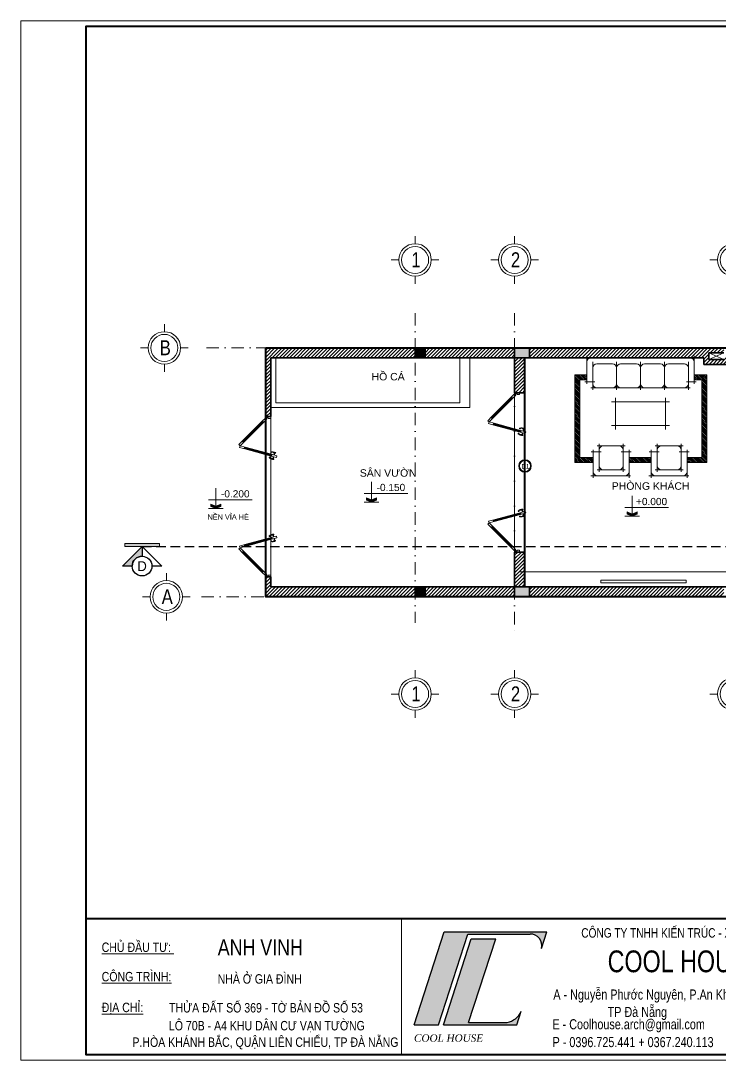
# Model space of a CAD drawing. Header units: inches. Extents: x 921646 to 2157952, y -92667 to 262089.
# Drawn here: x 1945058 to 1959107, y 189639 to 210517 of the extents above; entities that cross this region are included whole.
import ezdxf
from ezdxf.enums import TextEntityAlignment as Align

# ---------------------------------------------------------------- set-up
doc = ezdxf.new("R2010")
doc.units = ezdxf.units.IN
doc.header["$MEASUREMENT"] = 0
doc.linetypes.add('DASHDOT', pattern=[1, 0.5, -0.25, 0, -0.25])
doc.linetypes.add('DASHED2', pattern=[9.524999999999999, 6.349999999999999, -3.174999999999999])
doc.layers.get('0').update_dxf_attribs({"lineweight": 9})
doc.layers.get('DEFPOINTS').update_dxf_attribs({"lineweight": 9})
for name, color, linetype, lineweight in [('01-WALL', 10, 'Continuous', 35), ('04-TRUC', 40, 'DASHDOT', 9), ('09-DIMOUT', 251, 'Continuous', 9), ('11 CUA', 42, 'Continuous', 15), ('13-VATDUNG', 104, 'Continuous', 13), ('15 TEXT', 134, 'Continuous', 15), ('Cp Net Dam 0.25', 4, 'Continuous', 25), ('Cp Net Manh 0.15', 8, 'Continuous', 15), ('Cp Net Thep 0.40', 2, 'Continuous', 40), ('Cp Text 0.15', 3, 'Continuous', 15), ('HATCH', 244, 'Continuous', 0)]:
    doc.layers.add(name, color=color, linetype=linetype, lineweight=lineweight)
for name, color, linetype in [('02-TEXT', 7, 'Continuous'), ('08-HATCH', 130, 'Continuous'), ('ghichu', 150, 'Continuous')]:
    doc.layers.add(name, color=color, linetype=linetype)
doc.styles.add('ARIAL', font='arial.ttf')
doc.styles.add('C', font='VHARIAL.TTF')
doc.styles.add('IN', font='VHARIAL.TTF')
doc.styles.add('kich thuot', font='arial.ttf', dxfattribs={"width": 0.8})
doc.styles.add('kt', font='VHELVCN.TTF')
doc.styles.add('Text', font='VKORIN.TTF')
doc.styles.add('VHELVEN', font='VHELVEN.TTF')
doc.styles.add('VnAvant', font='VNAVAN.TTF')
doc.styles.add('VNI-HELVE', font='VHELVEB.TTF', dxfattribs={"width": 0.8})

# ---------------------------------------------------------------- blocks, each defined once
blk = doc.blocks.new('A$C488F59D2')
at = {"ltscale": 50}
h = blk.add_hatch(dxfattribs=at)
h.set_pattern_fill('ANSI31', color=256, scale=200, style=0)
h.set_pattern_definition([(45, (-314526.9874782071, -234895.5093328918), (-17.67766952966368, 17.67766952966369), [])])
h.paths.add_polyline_path([(100.0000613642041, 2041.223061831232), (367.3680474233697, 2041.223061831203), (367.3680474233697, 2141.223061831231), (6.13642041571e-05, 2141.223061831202), (6.13642041571e-05, 379.8481057447789), (237.533827509731, 379.8481057447498), (237.533827509731, 479.8481057447498), (100.0000613642041, 479.8481057447788)])
h.paths.add_polyline_path([(1087.36804742337, 2141.223061831173), (1087.36804742337, 2041.223061831232), (1533.667986754037, 2041.223061831173), (1533.667986754037, 2141.223061831173)])
h.paths.add_polyline_path([(2546.507228470466, 2041.223061831261), (2546.507228470466, 479.8481057448375), (2397.533827509731, 479.8481057448084), (2397.533827509731, 379.8481057447793), (2646.507228470466, 379.8481057448084), (2646.507228470466, 2141.223061831174), (2253.667986754037, 2141.223061831116), (2253.667986754037, 2041.223061831203)])
for p, q in [((100.0000613642041, 479.8481057447788), (237.533827509731, 479.8481057447788)), ((6.13642041571e-05, 379.8481057447789), (237.533827509731, 379.8481057447789))]:
    blk.add_line(p, q)
for points in [[(1119.137188372726, 2407.678293065343), (319.1371883727261, 2407.678293065343)], [(367.3680474233697, 1887.678293065343), (367.3680474233697, 2447.678293065343)], [(487.3680474233696, 2327.678293065343), (487.3680474233696, 1767.678293065342)], [(967.3680474233696, 2327.678293065343), (967.3680474233696, 1767.678293065343)], [(1087.36804742337, 1887.678293065343), (1087.36804742337, 2447.678293065343)], [(2285.437127703394, 2407.678293065343), (1485.437127703393, 2407.678293065343)], [(1533.667986754037, 1887.678293065343), (1533.667986754037, 2447.678293065343)], [(1653.667986754037, 2327.678293065343), (1653.667986754037, 1767.678293065342)], [(2133.667986754037, 2327.678293065343), (2133.667986754037, 1767.678293065342)], [(2253.667986754037, 1887.678293065343), (2253.667986754037, 2447.678293065343)], [(6.13642041571e-05, 379.8481057447789), (6.13642041571e-05, 2141.223061831202)], [(6.13642041571e-05, 2141.223061831202), (367.3680474233697, 2141.223061831202)], [(1007.368047423369, 2287.678293065343), (447.3680474233697, 2287.678293065343)], [(1087.36804742337, 2141.223061831173), (1533.667986754037, 2141.223061831173)], [(2173.667986754037, 2287.678293065343), (1613.667986754037, 2287.678293065343)], [(2253.667986754037, 2141.223061831145), (2646.507228470466, 2141.223061831145), (2646.507228470466, 379.8481057447793), (2397.533827509731, 379.8481057447793)], [(100.0000613642041, 2041.223061831203), (367.3680474233697, 2041.223061831203)], [(100.0000613642041, 479.8481057447788), (100.0000613642041, 2041.223061831203)], [(527.3680474233697, 1927.678293065342), (327.3680474233697, 1927.678293065342)], [(367.3680474233697, 1927.678293065342), (487.3680474233696, 1927.678293065342)], [(927.3680474233698, 1927.678293065342), (1127.36804742337, 1927.678293065343)], [(967.3680474233696, 1927.678293065343), (1087.36804742337, 1927.678293065343)], [(1087.36804742337, 2041.223061831203), (1533.667986754037, 2041.223061831203)], [(1693.667986754037, 1927.678293065343), (1493.667986754037, 1927.678293065343)], [(1533.667986754037, 1927.678293065343), (1653.667986754037, 1927.678293065343)], [(2093.667986754037, 1927.678293065343), (2293.667986754037, 1927.678293065342)], [(2133.667986754037, 1927.678293065343), (2253.667986754037, 1927.678293065342)], [(2253.667986754037, 2041.223061831203), (2546.507228470466, 2041.223061831202), (2546.507228470524, 479.8481057448084), (2397.533827509731, 479.8481057447793)], [(1007.368047423369, 1807.678293065343), (447.3680474233697, 1807.678293065342)], [(2173.667986754037, 1807.678293065343), (1613.667986754037, 1807.678293065343)], [(817.533827509731, 840.0000406048784), (817.533827509731, 1480.000040604878)], [(1817.533827509731, 840.0000406048786), (1817.533827509731, 1480.000040604878)], [(737.533827509731, 1400.000040604879), (1897.533827509731, 1400.000040604879)], [(737.533827509731, 920.0000406048786), (1897.533827509731, 920.0000406048786)], [(317.5338275097311, 640.0000406048786), (877.5338275097309, 640.0000406048784)], [(357.5338275097311, 120.0000406048784), (357.5338275097311, 680.0000406048787)], [(797.533827509731, 640.0000406048784), (1357.533827509731, 640.0000406048784)], [(837.533827509731, 120.0000406048784), (837.533827509731, 680.0000406048784)], [(1277.533827509731, 640.0000406048784), (1837.533827509731, 640.0000406048786)], [(1317.533827509731, 120.0000406048784), (1317.533827509731, 680.0000406048784)], [(1317.533827509731, 120.0000406048784), (1317.533827509731, 680.0000406048784)], [(1757.533827509731, 640.0000406048786), (2317.533827509731, 640.0000406048786)], [(1797.533827509731, 120.0000406048784), (1797.533827509731, 680.0000406048787)], [(1797.533827509731, 120.0000406048784), (1797.533827509731, 680.0000406048787)], [(2277.533827509731, 120.0000406048789), (2277.533827509731, 680.0000406048787)], [(397.533827509731, 520.0000406048786), (197.533827509731, 520.0000406048786)], [(237.533827509731, 560.0000406048787), (237.533827509731, 4.06048784498e-05)], [(237.533827509731, 520.0000406048786), (357.5338275097311, 520.0000406048786)], [(2237.533827509731, 520.0000406048786), (2437.533827509731, 520.0000406048789)], [(2277.533827509731, 520.0000406048786), (2397.533827509731, 520.0000406048789)], [(2397.533827509731, 560.0000406048788), (2397.533827509731, 4.06048789046e-05)]]:
    blk.add_lwpolyline(points)
for points in [[(1087.36804742337, 1927.678293065343), (1087.36804742337, 2327.678293065343, 0.4142135623730951), (1007.368047423369, 2407.678293065343), (447.3680474233697, 2407.678293065343, 0.4142135623730951), (367.3680474233697, 2327.678293065343), (367.3680474233697, 1927.678293065342)], [(2253.667986754037, 1927.678293065342), (2253.667986754037, 2327.678293065343, 0.4142135623730951), (2173.667986754037, 2407.678293065343), (1613.667986754037, 2407.678293065343, 0.4142135623730951), (1533.667986754037, 2327.678293065343), (1533.667986754037, 1927.678293065343)], [(237.533827509731, 520.0000406048786), (237.533827509731, 120.0000406048784, 0.4142135623730951), (317.5338275097311, 40.00004060487845), (2317.533827509731, 40.0000406048789, 0.4142135623730951), (2397.533827509731, 120.0000406048789), (2397.533827509731, 520.0000406048789, 0.5062610206782274)]]:
    blk.add_lwpolyline(points, format="xyb")
for points in [[(967.3680474233696, 2207.678293065343), (967.3680474233696, 1887.678293065343, -0.4142135623730951), (887.3680474233697, 1807.678293065342), (567.3680474233697, 1807.678293065342, -0.4142135623730951), (487.3680474233696, 1887.678293065343), (487.3680474233696, 2207.678293065343, -0.4142135623730951), (567.3680474233697, 2287.678293065343), (887.3680474233697, 2287.678293065343, -0.4142135623730951)], [(2133.667986754037, 2207.678293065343), (2133.667986754037, 1887.678293065343, -0.4142135623730951), (2053.667986754037, 1807.678293065343), (1733.667986754037, 1807.678293065343, -0.4142135623730951), (1653.667986754037, 1887.678293065343), (1653.667986754037, 2207.678293065343, -0.4142135623730951), (1733.667986754037, 2287.678293065343), (2053.667986754037, 2287.678293065343, -0.4142135623730951)], [(357.5338275097311, 240.0000406048785), (357.5338275097311, 560.0000406048787, -0.4142135623730951), (437.533827509731, 640.0000406048786), (757.533827509731, 640.0000406048786, -0.4142135623730951), (837.533827509731, 560.0000406048784), (837.533827509731, 240.0000406048785, -0.4142135623730951), (757.533827509731, 160.0000406048784), (437.533827509731, 160.0000406048784, -0.4142135623730951)], [(837.533827509731, 240.0000406048785), (837.533827509731, 560.0000406048784, -0.4142135623730951), (917.533827509731, 640.0000406048784), (1237.533827509731, 640.0000406048784, -0.4142135623730951), (1317.533827509731, 560.0000406048784), (1317.533827509731, 240.0000406048785, -0.4142135623730951), (1237.533827509731, 160.0000406048784), (917.533827509731, 160.0000406048784, -0.4142135623730951)], [(1317.533827509731, 240.0000406048785), (1317.533827509731, 560.0000406048784, -0.4142135623730951), (1397.533827509731, 640.0000406048786), (1717.533827509731, 640.0000406048786, -0.4142135623730951), (1797.533827509731, 560.0000406048787), (1797.533827509731, 240.0000406048785, -0.4142135623730951), (1717.533827509731, 160.0000406048784), (1397.533827509731, 160.0000406048784, -0.4142135623730951)], [(1797.533827509731, 240.0000406048785), (1797.533827509731, 560.0000406048787, -0.4142135623730951), (1877.533827509731, 640.0000406048786), (2197.533827509731, 640.0000406048786, -0.4142135623730951), (2277.533827509731, 560.0000406048787), (2277.533827509731, 240.0000406048789, -0.4142135623730951), (2197.533827509731, 160.0000406048789), (1877.533827509731, 160.0000406048784, -0.4142135623730951)]]:
    blk.add_lwpolyline(points, format="xyb", close=True)
blk = doc.blocks.new('DDDD')
at = {"layer": '09-DIMOUT'}
h = blk.add_hatch(color=256, dxfattribs=at)
h.dxf.hatch_style = 1
h.paths.add_polyline_path([(1648737.565746326, 63343.11408242446), (1649037.565746326, 63343.11408242446), (1649037.565746326, 63543.11408242447), (1648737.565746326, 63543.11408242447)])
at = {"layer": '01-WALL'}
blk.add_lwpolyline([(1648737.565746326, 63343.11408242446), (1649037.565746326, 63343.11408242446), (1649037.565746326, 63543.11408242447), (1648737.565746326, 63543.11408242447)], close=True, dxfattribs=at)
blk = doc.blocks.new('luoi')
at = {"layer": '09-DIMOUT'}
h = blk.add_hatch(color=256, dxfattribs=at)
h.dxf.hatch_style = 1
h.paths.add_polyline_path([(1733121.796972134, 129394.2698898753), (1733321.796972134, 129394.2698898753), (1733321.796972134, 129594.2698898753), (1733121.796972134, 129594.2698898753)])
h = blk.add_hatch(color=256, dxfattribs=at)
h.dxf.hatch_style = 1
h.paths.add_polyline_path([(1733121.796972134, 124594.2698898753), (1733321.796972134, 124594.2698898753), (1733321.796972134, 124794.2698898754), (1733121.796972134, 124794.2698898754)])
at = {"layer": '01-WALL'}
for points in [[(1733121.796972134, 129594.2698898753), (1733321.796972134, 129594.2698898753), (1733321.796972134, 129394.2698898753), (1733121.796972134, 129394.2698898753)], [(1733121.796972134, 124794.2698898754), (1733321.796972134, 124794.2698898754), (1733321.796972134, 124594.2698898753), (1733121.796972134, 124594.2698898753)]]:
    blk.add_lwpolyline(points, close=True, dxfattribs=at)
at = {"layer": '04-TRUC', "ltscale": 500}
for p, q in [((1733121.796972134, 130292.804575899), (1733121.796972134, 124070.8389788333)), ((1735121.796972134, 130292.8045758989), (1735121.796972134, 123840.4633106815)), ((1728931.056137772, 129594.2698898765), (1752564.317258802, 129594.2698898765)), ((1728830.44380979, 124594.2698898753), (1752564.317258803, 124594.2698898753))]:
    blk.add_line(p, q, dxfattribs=at)
at = {"layer": '09-DIMOUT', "xscale": -1, "rotation": 180}
for p in [(86384.23122580745, 192937.3839723), (86384.23122580745, 188137.3839723)]:
    blk.add_blockref('DDDD', p, dxfattribs=at)
blk = doc.blocks.new('tương t1')
at = {"layer": '09-DIMOUT'}
h = blk.add_hatch(dxfattribs=at)
h.set_pattern_fill('ANSI31', color=256, scale=400)
h.set_pattern_definition([(45, (-219856.5716613932, -74351.74277061842), (-35.35533905932737, 35.35533905932738), [])])
h.paths.add_polyline_path([(1733121.796972134, 124794.2698898653), (1730221.796972227, 124794.269889862), (1730221.796972227, 124994.269889862), (1730121.796972228, 124994.269889862), (1730121.796972227, 124594.2698898753), (1733121.796972134, 124594.2698898753)])
h.paths.add_polyline_path([(1735121.796972134, 124794.2698898675), (1733321.796972134, 124794.2698898655), (1733321.796972134, 124594.2698898753), (1735121.796972134, 124594.2698898753)])
h.paths.add_polyline_path([(1735321.796972134, 125494.2698898759), (1735121.796972134, 125494.2698898759), (1735121.796972134, 124794.2698898754), (1735321.796972134, 124794.2698898754)])
h.paths.add_polyline_path([(1739321.796972171, 124794.2698898723), (1735421.796972134, 124794.2698898679), (1735421.796972134, 124594.2698898753), (1739321.796972171, 124594.2698898753)])
h.paths.add_polyline_path([(1742921.796972169, 124794.2698898764), (1742921.796972135, 124894.2698898753), (1742821.796972134, 124894.2698898753), (1742821.796972134, 124794.2698898754), (1742741.796972134, 124794.2698898754), (1742741.796972134, 124894.2698898753), (1742201.796972134, 124894.2698898753), (1742201.796972134, 124794.2698898754), (1742121.796972134, 124794.2698898754), (1742121.796972134, 124894.2698898753), (1742021.796972133, 124894.2698898753), (1742021.796972133, 124794.2698898754), (1739621.796972171, 124794.2698898726), (1739621.796972171, 124594.2698898753), (1742921.796972169, 124594.2698898753)])
h.paths.add_polyline_path([(1746521.796972135, 124794.2698898754), (1743221.796972169, 124794.2698898754), (1743221.796972169, 124594.2698898753), (1746521.796972135, 124594.2698898753)])
h.paths.add_polyline_path([(1751321.796972135, 124744.2698898753), (1751271.796972135, 124744.2698898753), (1751271.796972135, 125194.2698898754), (1751421.796972134, 125194.2698898754), (1751421.796972135, 124794.2698898763), (1751621.796972135, 124794.2698898763), (1751621.796972135, 125607.0386684031), (1751421.796972135, 125607.0386684031), (1751421.796972135, 125294.2698898754), (1751171.796972135, 125294.2698898754), (1751171.796972135, 124744.2698898753), (1748471.796972135, 124744.2698898753), (1748471.796972135, 125294.2698898753), (1748371.796972135, 125294.2698898753), (1748371.796972135, 124794.2698898754), (1746821.796972135, 124794.2698898754), (1746821.796972135, 124594.2698898753), (1751321.796972135, 124594.2698898753)])
h.paths.add_polyline_path([(1751621.796972135, 125994.2698898754), (1751421.796972135, 125994.2698898754), (1751421.796972135, 125607.0386684031), (1751621.796972135, 125607.0386684031)])
h.paths.add_polyline_path([(1751421.796972135, 126194.2698898753), (1751121.796972135, 126194.2698898753), (1751121.796972135, 126094.2698898753), (1751421.796972135, 126094.2698898753)])
h.paths.add_polyline_path([(1751621.796972135, 126294.2698898765), (1751521.796972135, 126294.2698898764), (1751521.796972135, 126194.2698898754), (1751621.796972135, 126194.2698898754)])
h.paths.add_polyline_path([(1750521.796972135, 126194.2698898753), (1750121.796972135, 126194.2698898753), (1750121.796972135, 126294.2698898753), (1750021.796972135, 126294.2698898753), (1750021.796972135, 126194.2698898753), (1747821.796972135, 126194.2698898753), (1747821.796972135, 126094.2698898753), (1748371.796972135, 126094.2698898754), (1748371.796972135, 125994.2698898753), (1748471.796972135, 125994.2698898754), (1748471.796972135, 126094.2698898754), (1750521.796972135, 126094.2698898753)])
h.paths.add_polyline_path([(1746821.796972135, 129394.2698898764), (1746721.796972135, 129394.2698898764), (1746721.796972135, 126094.2698898753), (1746921.796972135, 126094.2698898754), (1746921.796972135, 126194.2698898754), (1746821.796972135, 126194.2698898753), (1746821.796972135, 126794.2698898753), (1746821.796972135, 126894.2698898754)])
h.paths.add_polyline_path([(1750121.796972135, 127494.2698898754), (1750021.796972135, 127494.2698898753), (1750021.796972135, 127194.2698898753), (1750121.796972135, 127194.2698898753)])
h.paths.add_polyline_path([(1750121.796972135, 129394.2698898764), (1751321.796972135, 129394.2698898765), (1751321.796972135, 129594.2698898765), (1746821.796972135, 129594.2698898765), (1746821.796972135, 129444.2698898764), (1750021.796972135, 129444.2698898764), (1750021.796972134, 128894.2698898753), (1750121.796972134, 128894.2698898754)])
h.paths.add_polyline_path([(1751621.796972135, 129394.2698898763), (1751521.796972135, 129394.2698898763), (1751521.796972135, 127194.2698898764), (1751621.796972135, 127194.2698898764)])
h.paths.add_polyline_path([(1746521.796972135, 129594.2698898765), (1743221.796972169, 129594.2698898765), (1743221.796972169, 129394.2698898765), (1746521.796972135, 129394.2698898764)])
h.paths.add_polyline_path([(1742921.796972169, 129594.2698898765), (1739621.796972171, 129594.2698898765), (1739621.796972171, 129394.2698898765), (1742921.796972169, 129394.2698898765)])
h.paths.add_polyline_path([(1739021.796972169, 129494.2698898776), (1739321.796972171, 129494.2698898776), (1739321.796972171, 129594.2698898765), (1735421.796972134, 129594.2698898765), (1735421.796972134, 129394.2698898765), (1738921.796972169, 129394.2698898765), (1738921.796972169, 129264.2698898764), (1739521.796972169, 129264.2698898764), (1739521.796972169, 129394.2698898776), (1739321.796972169, 129394.2698898776), (1739321.796972169, 129364.2698898765), (1739021.796972169, 129364.2698898765)])
h.paths.add_polyline_path([(1735121.796972134, 129594.2698898765), (1733321.796972134, 129594.2698898765), (1733321.796972134, 129394.2698898765), (1735121.796972134, 129394.2698898765)])
h.paths.add_polyline_path([(1735321.796972134, 129394.2698898765), (1735121.796972134, 129394.2698898765), (1735121.796972134, 128694.4570196686), (1735321.796972134, 128694.2698898759)])
h.paths.add_polyline_path([(1733121.796972134, 129594.2698898765), (1730121.796972227, 129594.2698898765), (1730121.796972227, 128213.8774187928), (1730221.796972227, 128213.6902890001), (1730221.796972227, 129394.2698898765), (1733121.796972134, 129394.2698898765)])
at = {"layer": '01-WALL'}
for p, q in [((1730121.796972227, 129594.2698898765), (1751621.796972135, 129594.2698898765)), ((1730121.796972227, 128213.8774187928), (1730121.796972227, 129594.2698898765)), ((1739321.796972169, 129494.2698898776), (1739021.796972169, 129494.2698898776)), ((1739021.796972169, 129494.2698898775), (1739021.796972169, 129364.2698898765)), ((1730221.796972227, 129394.2698898765), (1738921.796972169, 129394.2698898765)), ((1730221.796972227, 128213.6902890002), (1730221.796972227, 129394.2698898765)), ((1735121.796972134, 129394.2698898765), (1735121.796972134, 128694.2698898759)), ((1735321.796972134, 129394.2698898753), (1735321.796972134, 128694.2698898759)), ((1738921.796972169, 129394.2698898776), (1738921.796972169, 129264.2698898764)), ((1739521.796972169, 129264.2698898764), (1738921.796972169, 129264.2698898764)), ((1739321.796972169, 129364.2698898765), (1739021.796972169, 129364.2698898765)), ((1735321.796972134, 128694.2698898759), (1735121.796972134, 128694.2698898759)), ((1730221.796972227, 128213.6902890001), (1730121.796972227, 128213.8774187928)), ((1735121.796972134, 125494.2698898759), (1735121.796972134, 124794.2698898754)), ((1735321.796972134, 125494.2698898759), (1735121.796972134, 125494.2698898759)), ((1735321.796972134, 125494.2698898759), (1735321.796972134, 124794.2698898754)), ((1730121.796972227, 124594.2698898753), (1730121.796972228, 124994.3502182395)), ((1730221.796972227, 124994.269889862), (1730121.796972227, 124994.3502182395)), ((1730221.796972227, 124794.2698898754), (1730221.796972227, 124994.2698898619)), ((1730221.796972227, 124794.269889862), (1742021.796972133, 124794.2698898754)), ((1751621.796972135, 124594.2698898753), (1730121.796972227, 124594.2698898753))]:
    blk.add_line(p, q, dxfattribs=at)
at = {"layer": '09-DIMOUT'}
for p, q in [((1739021.796972169, 129364.2698898765), (1739321.796972169, 129494.2698898764)), ((1739321.796972169, 129364.2698898765), (1739021.796972169, 129494.2698898776)), ((1735321.796972134, 128694.2698898759), (1735121.796972134, 128694.4570196686))]:
    blk.add_line(p, q, dxfattribs=at)
blk = doc.blocks.new('jajaj')
at = {"layer": '13-VATDUNG'}
for p, q in [((1736071.633876825, 149909.6716552582), (1735719.296331255, 149557.3341096796)), ((1736078.360637683, 149902.806840394), (1735726.092119115, 149550.5383218189)), ((1736087.490326338, 149893.8144280853), (1735735.084531425, 149541.4086331647)), ((1736094.286114198, 149887.0186402246), (1735741.880319285, 149534.612845304)), ((1736240.348948501, 149280.0184357617), (1735759.04691054, 149408.9829281543)), ((1736242.742086856, 149289.326920255), (1735761.534341536, 149418.2661470109)), ((1736246.152423006, 149301.6794220828), (1735764.75715471, 149430.6688954687)), ((1736248.639854002, 149310.9626409393), (1735767.244585705, 149439.952114325)), ((1736283.430999593, 149268.5288104758), (1736273.559342125, 149231.6872832529)), ((1736291.439297434, 149266.3829935364), (1736281.567639966, 149229.5414663139)), ((1736291.708892368, 149299.4223268898), (1736301.488602461, 149335.9207018388)), ((1736299.717190208, 149297.2765099506), (1736309.496900302, 149333.7748848994))]:
    blk.add_line(p, q, dxfattribs=at)
for points in [[(1736095.985061163, 149902.3091629114), (1736087.490326338, 149893.8144280853), (1736094.286114198, 149887.0186402246), (1736163.582578754, 149956.3151047823), (1736140.929952551, 149978.9677309852), (1736071.564849822, 149909.6026282548), (1736078.360637683, 149902.806840394), (1736086.924010681, 149911.3702133928)], [(1736186.742967573, 149965.9010643187), (1736231.839043474, 149965.9010643184), (1736231.839043474, 149998.5677309853), (1736140.92995255, 149998.5677309853), (1736140.929952551, 149978.9677309852), (1736186.742967573, 149978.9677309854)], [(1735741.880319285, 149534.612845304), (1735735.084531425, 149541.4086331647), (1735726.589796598, 149532.9138983386), (1735717.528746117, 149541.97494882), (1735726.092119115, 149550.5383218189), (1735719.296331255, 149557.3341096796), (1735649.931228526, 149487.9690069491), (1735672.583854729, 149465.3163807463)], [(1735767.244585705, 149439.952114325), (1735764.75715471, 149430.6688954687), (1735753.153131139, 149433.7781842135), (1735749.836556477, 149421.4005590707), (1735761.534341536, 149418.2661470109), (1735759.04691054, 149408.9829281543), (1735664.292418076, 149434.3723178906), (1735672.583854729, 149465.3163807463)], [(1736257.756446577, 149298.570133338), (1736246.152423006, 149301.6794220828), (1736248.639854002, 149310.9626409393), (1736343.300584979, 149285.5983745181), (1736335.009148326, 149254.6543116621), (1736240.254655861, 149280.0437013985), (1736242.742086856, 149289.326920255), (1736254.439871915, 149286.1925081954)]]:
    blk.add_lwpolyline(points, close=True, dxfattribs=at)
for points in [[(1736217.77727917, 149258.5166738582, -0.4688742666035933), (1736218.833561489, 149246.5845544846, 0.2082523865541172), (1736263.833546199, 149234.2933024173), (1736291.807792296, 149226.7976257664), (1736289.099117804, 149216.6887149455, -0.211763790124491), (1736205.89611353, 149249.8175907133, -0.7651428789192614)], [(1736246.646050572, 149350.3821768248, -0.4688742666035938), (1736239.765223564, 149340.5767994858, -0.7651428789192551), (1736233.825373865, 149354.0510092993, -0.2117637901244911), (1736322.445727122, 149341.1399551734), (1736319.737052632, 149331.0310443523), (1736291.762806535, 149338.5267210031, 0.208252386554109)]]:
    blk.add_lwpolyline(points, format="xyb", close=True, dxfattribs=at)
blk = doc.blocks.new('cao do')
at = {"layer": '15 TEXT'}
h = blk.add_hatch(color=256, dxfattribs=at)
h.dxf.hatch_style = 1
h.paths.add_polyline_path([(155.0488123993345, 47.1744000000035), (261.1912123991861, 89.63135999993627), (261.1912123991861, 42.45696000000551), (155.0488123993345, 7.27596e-11), (48.90641239948308, 42.45696000001072), (48.90641239948307, 89.6313599999415)])
for p, q in [((0, 181.4449592430174), (911.3167457881427, 181.4449592430174)), ((0, 0), (310.0976247983053, 0))]:
    blk.add_line(p, q, dxfattribs=at)
blk.add_lwpolyline([(155.048812399189, 423.6398799869638), (155.0488123993345, 47.17440000000351)], dxfattribs=at)
blk.add_lwpolyline([(155.0488123993345, 47.1744000000035), (261.1912123991861, 89.63135999993627), (261.1912123991861, 42.45696000000551), (155.0488123993345, 7.27596e-11), (48.90641239948308, 42.45696000001072), (48.90641239948307, 89.6313599999415)], close=True, dxfattribs=at)
at = {"layer": '15 TEXT', "color": 3, "style": 'ARIAL'}
blk.add_attdef('%%P0,000', text='', height=150, dxfattribs=at).set_placement((558.4898163990365, 306.6680831773265), align=Align.MIDDLE_CENTER)
blk = doc.blocks.new('Khung Ht dep')
at = {"layer": 'HATCH'}
h = blk.add_hatch(color=256, dxfattribs=at)
h.dxf.hatch_style = 1
h.paths.add_polyline_path([(9412.16641371022, 2368.547838170867), (9878.379250898724, 2368.547838170867), (10440.36884031025, 4097.746574817225), (11626.00768027524, 4097.746574817225, -0.5089840274268919), (11841.83237579907, 3821.229853683849), (11946.11029963754, 4142.085003962129), (9988.56599259237, 4142.085003962129)])
h.paths.add_polyline_path([(9971.621818338988, 2368.547838170867), (11369.71072075702, 2368.547838170867), (11453.03013516124, 2624.915267107805, -0.2626384298813271), (11185.76875607413, 2412.886267315655), (10452.2446450002, 2412.886267315655), (10971.004265995, 4009.069716527331), (10504.79142880416, 4009.069716527331)], flags=17)
blk.add_line((9172.586375665385, 4391.667746693245), (9172.586375665385, 1791.667746693565))
at = {"layer": 'Cp Net Dam 0.25'}
for p, q in [((9412.16641371022, 2368.547838169558), (9988.56599259237, 4142.085003960353)), ((9878.379250898724, 2368.547838169558), (10440.36884031025, 4097.746574815915)), ((9971.621818338988, 2368.547838169558), (10504.79142880416, 4009.069716526574)), ((9988.565992590738, 4142.085003960353), (11946.11029963754, 4142.085003960353)), ((10440.36884031025, 4097.746574815915), (11626.00767870294, 4097.746574815915)), ((10452.2446450002, 2412.886267314665), (10971.004265995, 4009.069716526574)), ((10504.79142880416, 4009.069716526574), (10971.004265995, 4009.069716526574)), ((11841.83237626101, 3821.229855105456), (11946.11029963754, 4142.085003960353)), ((11369.71072075702, 2368.547838169558), (11453.03013515961, 2624.915267101489)), ((10452.2446450002, 2412.886267314665), (11185.7687561952, 2412.886267314665)), ((9412.16641371022, 2368.547838169558), (9878.379250898724, 2368.547838169558)), ((9971.621818338988, 2368.547838169558), (11369.71072075702, 2368.547838169558))]:
    blk.add_line(p, q, dxfattribs=at)
for centre, radius, start, end in [((11633.2877009015, 3880.94344749974), 216.9253205929694, 344.0217412899964, 91.92320967648286), ((11131.49523906479, 2755.752978129342), 347.1357026200438, 278.9949080396938, 337.8578032008598)]:
    blk.add_arc(centre, radius, start, end, dxfattribs=at)
at = {"layer": 'Cp Net Thep 0.40', "color": 106}
blk.add_line((3162.398055380676, 4391.667746693245), (30380.39805538137, 4391.667746693245), dxfattribs=at)
at = {"layer": 'Cp Net Thep 0.40', "color": 106, "flags": 128}
blk.add_lwpolyline([(30380.39805538137, 21414.66774669322), (30380.39805538137, 1791.667746693099), (3162.398055380676, 1791.667746693099), (3162.398055380676, 21414.66774669322)], close=True, dxfattribs=at)
at = {"layer": 'DEFPOINTS', "ltscale": 100}
blk.add_lwpolyline([(30430.39805538347, 1691.667746693157), (30430.39805538347, 21514.6677466931), (1912.398055381607, 21514.6677466931), (1912.398055381607, 1691.667746693157)], close=True, dxfattribs=at)
at = {"layer": 'Cp Net Manh 0.15', "insert": (9412.16641370859, 2185.077340423072), "char_height": 140.7225534379809, "width": 1957.544307099105, "attachment_point": 1, "rotation": 359.9995850537109, "style": 'kt'}
blk.add_mtext('\\pxqd;{\\fTimes New Roman|b0|i1|c0|p18;COOL HOUSE}', dxfattribs=at)
at = {"layer": 'Cp Text 0.15', "color": 8, "style": 'Text', "width": 0.8000000016960145}
for s, height, p in [('COÂNG TY TNHH KIEÁN TRUÙC - XAÂY DÖÏNG', 180.2301306865658, (12601.67360411281, 4029.712530756078)), ('COOL HOUSE', 415.2670869254227, (13104.49665480642, 3369.476016157336)), ('A - Nguyeãn Phöôùc Nguyeân, P.An Kheâ, Q.Thanh Kheâ', 192.2532809839921, (12069.23977355216, 2848.562616348936)), ('TP Ñaø Naüng', 192.2532809839921, (13105.20430194423, 2516.029923117399)), ('E - Coolhouse.arch@gmail.com', 192.2532809839921, (12052.07624637871, 2281.507736674452)), ('P - 0396.725.441 + 0367.240.113', 192.2532809839921, (12055.03091814765, 1941.122602992167))]:
    blk.add_text(s, height=height, dxfattribs=at).set_placement(p)
at = {"layer": 'Cp Text 0.15', "color": 7, "ltscale": 100, "style": 'IN', "width": 0.8}
for s, height, p in [('%%uchñ ®Çu t\xad: ', 179.9999999999863, (3455.360423584469, 3755.908921240101)), ('ANH VINH', 304.199999999977, (5668.784383758437, 3693.631351007353, -32415.85055049046)), ('%%Uc«ng tr×nh:', 179.9999999999863, (3455.360423584469, 3195.522590048961)), ('nhµ ë gia ®×nh', 179.9999999999863, (5666.825631782878, 3151.706470299716, -32415.85055049046)), ('%%U®Þa chØ:', 179.9999999999863, (3455.360423584469, 2608.766632562009)), ('thöa ®Êt sè 369 - tê b¶n ®å sè 53', 179.9999999999863, (4740.576260142028, 2601.752019974287, -32415.85055049046)), ('l« 70b - a4 khu d©n c\xad v¹n t\xadêng ', 179.9999999999863, (4737.977723331656, 2260.327781527507, -32415.85055049046)), ('p.hßa kh¸nh b¾c, quËn liªn chiÓu, tp ®µ n½ng', 179.9999999999863, (4041.417644482804, 1945.794924783055, -32415.85055049046))]:
    blk.add_text(s, height=height, dxfattribs=at).set_placement(p)
blk = doc.blocks.new('A$C788F0ACE')
at = {"layer": 'Cp Net Manh 0.15', "linetype": 'Continuous'}
for p, q in [((0, 300.0000000000582), (0, 440.0000000023864)), ((-300, 0), (-440.0000000027939, 0)), ((300, 0), (440.0000000018626, 0)), ((0, -300), (0, -440.0000000023283))]:
    blk.add_line(p, q, dxfattribs=at)
for radius in [300, 250]:
    blk.add_circle((0, 0), radius, dxfattribs=at)
at = {"layer": 'Cp Text 0.15', "color": 7, "linetype": 'Continuous', "style": 'VHELVEN'}
blk.add_attdef('TRUC', text='', height=280.0000000046566, dxfattribs=at).set_placement((94.0908639702925, 0.9700787446345486), align=Align.MIDDLE_CENTER)
blk = doc.blocks.new('dim')
at = {"layer": 'Cp Text 0.15'}
ref = blk.add_blockref('A$C788F0ACE', (1952978.368633527, 205712.9039640159), dxfattribs=dict(at, xscale=1.086778053933425, yscale=1.086778053933425, zscale=1.086778053933425, rotation=180))
ref.add_attrib('TRUC', '1', dxfattribs={"layer": '0', "color": 3, "height": 300, "style": 'VNI-HELVE', "width": 0.8}).set_placement((1952996.168786611, 205716.2465824003), align=Align.MIDDLE_CENTER)
ref = blk.add_blockref('A$C788F0ACE', (1954978.368633527, 205712.903964016), dxfattribs=dict(at, xscale=1.086778053933425, yscale=1.086778053933425, zscale=1.086778053933425, rotation=180))
ref.add_attrib('TRUC', '2', dxfattribs={"layer": '0', "color": 3, "height": 300, "style": 'VNI-HELVE', "width": 0.8}).set_placement((1954996.168786611, 205716.2465824004), align=Align.MIDDLE_CENTER)
ref = blk.add_blockref('A$C788F0ACE', (1959378.368633564, 205712.903964016), dxfattribs=dict(at, xscale=1.086778053933425, yscale=1.086778053933425, zscale=1.086778053933425, rotation=180))
ref.add_attrib('TRUC', '3', dxfattribs={"layer": '0', "color": 3, "height": 300, "style": 'VNI-HELVE', "width": 0.8}).set_placement((1959396.168786648, 205716.2465824004), align=Align.MIDDLE_CENTER)
ref = blk.add_blockref('A$C788F0ACE', (1947942.526725259, 203946.0126604949), dxfattribs=dict(at, xscale=1.086778053933425, yscale=1.086778053933425, zscale=1.086778053933425, rotation=180))
ref.add_attrib('TRUC', 'B', dxfattribs={"layer": '0', "color": 3, "height": 300, "style": 'VNI-HELVE', "width": 0.8}).set_placement((1947960.326878343, 203949.3552788793), align=Align.MIDDLE_CENTER)
ref = blk.add_blockref('A$C788F0ACE', (1947982.526725259, 198946.0126604938), dxfattribs=dict(at, xscale=1.086778053933425, yscale=1.086778053933425, zscale=1.086778053933425, rotation=180))
ref.add_attrib('TRUC', 'A', dxfattribs={"layer": '0', "color": 3, "height": 300, "style": 'VNI-HELVE', "width": 0.8}).set_placement((1948000.326878343, 198949.3552788782), align=Align.MIDDLE_CENTER)
ref = blk.add_blockref('A$C788F0ACE', (1952978.368633527, 196993.7894221015), dxfattribs=dict(at, xscale=1.086778053933425, yscale=1.086778053933425, zscale=1.086778053933425, rotation=180))
ref.add_attrib('TRUC', '1', dxfattribs={"layer": '0', "color": 3, "height": 300, "style": 'VNI-HELVE', "width": 0.8}).set_placement((1952996.168786611, 196997.1320404859), align=Align.MIDDLE_CENTER)
ref = blk.add_blockref('A$C788F0ACE', (1954978.368633527, 196993.7894221016), dxfattribs=dict(at, xscale=1.086778053933425, yscale=1.086778053933425, zscale=1.086778053933425, rotation=180))
ref.add_attrib('TRUC', '2', dxfattribs={"layer": '0', "color": 3, "height": 300, "style": 'VNI-HELVE', "width": 0.8}).set_placement((1954996.168786611, 196997.132040486), align=Align.MIDDLE_CENTER)
ref = blk.add_blockref('A$C788F0ACE', (1959378.368633564, 196993.7894221016), dxfattribs=dict(at, xscale=1.086778053933425, yscale=1.086778053933425, zscale=1.086778053933425, rotation=180))
ref.add_attrib('TRUC', '3', dxfattribs={"layer": '0', "color": 3, "height": 300, "style": 'VNI-HELVE', "width": 0.8}).set_placement((1959396.168786648, 196997.132040486), align=Align.MIDDLE_CENTER)
blk = doc.blocks.new('KH CUA')
at = {"layer": '11 CUA'}
blk.add_circle((0, 0), 187, dxfattribs=at)
at = {"layer": '15 TEXT', "color": 7}
blk.add_circle((0, 0), 164.9999999999999, dxfattribs=at)
at = {"layer": '15 TEXT', "style": 'kich thuot', "width": 0.6, "flags": 4}
blk.add_attdef('A', text='', height=250, dxfattribs=at).set_placement((5.708029911736957, -116.8843659639533), align=Align.CENTER)

msp = doc.modelspace()

# ---------------------------------------------------------------- hatches: boundary and pattern name
at = {"layer": '13-VATDUNG'}
h = msp.add_hatch(color=256, dxfattribs=at)
h.dxf.hatch_style = 1
h.paths.add_polyline_path([(1947845.630114493, 199958.7814390215), (1947845.630114493, 200015.2696666182), (1947145.655154093, 200015.2696666182), (1947145.655154093, 199958.7814390215)])
at = {"layer": 'ghichu'}
h = msp.add_hatch(color=7, dxfattribs=at)
edge = h.paths.add_edge_path()
edge.add_line((1947296.381824156, 199562.7814390176), (1947098.381824164, 199562.7814390176))
edge.add_line((1947098.381824164, 199562.7814390176), (1947494.381824148, 199958.7814390214))
edge.add_line((1947494.381824148, 199958.7814390214), (1947494.381824148, 199760.7814390195))
edge.add_ellipse((1947494.381824148, 199562.7814390176), major_axis=(0.1559993060914502, 197.9999385479127), ratio=0.9999999999514932, start_angle=0.0451419331850547, end_angle=90.04514193318502)

# ---------------------------------------------------------------- linework, layer by layer
at = {"layer": '08-HATCH', "linetype": 'DASHED2', "ltscale": 30}
msp.add_line((1947494.381824149, 199958.7814390214), (1974479.475601393, 199958.7814390214), dxfattribs=at)
at = {"layer": '09-DIMOUT'}
for p, q in [((1950178.368633621, 202846.0126604949), (1950178.36863362, 203746.0126604949)), ((1953878.368633527, 202846.0126604949), (1953878.368633527, 203746.0126604949)), ((1954078.368633527, 202746.0126604949), (1954078.368633527, 203746.0126604949)), ((1954978.368633527, 199846.0126604943), (1954978.368633527, 203046.0126604944)), ((1950078.368633621, 202746.0126604949), (1954078.368633527, 202746.0126604949)), ((1950178.368633621, 202846.0126604949), (1953878.368633527, 202846.0126604949)), ((1950078.368633621, 202565.4330596186), (1950078.368633621, 199346.0126604804))]:
    msp.add_line(p, q, dxfattribs=at)
at = {"layer": '13-VATDUNG'}
msp.add_line((1959378.368633565, 199446.0126604939), (1955078.368633527, 199446.0126604938), dxfattribs=at)
for points in [[(1947145.655154093, 199958.7814390215), (1947845.630114493, 199958.7814390215), (1947845.630114493, 200015.2696666182), (1947145.655154093, 200015.2696666182)], [(1956710.626312693, 199281.4854856184), (1958424.325926093, 199281.4854856184), (1958424.325926093, 199228.2171001184), (1956710.626312693, 199228.2171001184)]]:
    msp.add_lwpolyline(points, close=True, dxfattribs=at)
at = {"layer": 'Cp Net Thep 0.40'}
for points in [[(1949978.36863362, 203946.0126604949), (1971478.368633528, 203946.0126604988), (1971478.368633528, 198946.0126604938), (1949978.36863362, 198946.0126604938), (1949978.36863362, 203946.0126604949)], [(1955178.368633527, 203746.0126604938), (1955178.368633532, 199146.0126604862)]]:
    msp.add_lwpolyline(points, dxfattribs=at)
at = {"layer": 'ghichu', "color": 150}
for p, q in [((1947098.381824164, 199562.7814390176), (1947494.381824148, 199958.7814390214)), ((1947494.381824148, 199958.7814390214), (1947494.381824148, 199760.7814390195)), ((1947494.381824148, 199958.7814390214), (1947890.381824133, 199562.7814390176)), ((1947296.381824156, 199562.7814390176), (1947098.381824164, 199562.7814390176)), ((1947890.381824133, 199562.7814390176), (1947692.381824141, 199562.7814390176))]:
    msp.add_line(p, q, dxfattribs=at)
for major_axis, ratio, start_param, end_param in [((0.0937398457241812, 197.9999778121249), 0.9999999999514937, -1.570322893212974, 4.712862413966611), ((0.1559993060914502, 197.9999385479127), 0.9999999999514932, 0.0007878753648327, 1.571584202159652)]:
    msp.add_ellipse((1947494.381824148, 199562.7814390176), major_axis=major_axis, ratio=ratio, start_param=start_param, end_param=end_param, dxfattribs=at)

# ---------------------------------------------------------------- block references
at = {"layer": '09-DIMOUT'}
for name, p in [('dim', (0, 0)), ('luoi', (219856.5716613932, 74351.74277061842)), ('tương t1', (219856.5716613932, 74351.74277061842))]:
    msp.add_blockref(name, p, dxfattribs=at)
at = {"layer": '13-VATDUNG', "xscale": -1, "rotation": 180}
msp.add_blockref('A$C488F59D2', (1956189.243776386, 203786.0127010997), dxfattribs=at)
at = {"layer": '13-VATDUNG', "xscale": 1.1, "yscale": 1.1, "zscale": 1.1}
for p in [(45223.34568572164, 38047.5881564104), (40223.34568581383, 37566.92804787477)]:
    msp.add_blockref('jajaj', p, dxfattribs=at)
at = {"layer": '13-VATDUNG', "xscale": -1.1, "yscale": 1.1, "zscale": 1.1, "rotation": 180}
for p in [(45223.34568570557, 364844.4371645785), (40223.12249899146, 364344.4371645646)]:
    msp.add_blockref('jajaj', p, dxfattribs=at)
at = {"layer": '15 TEXT'}
ref = msp.add_blockref('KH CUA', (1955186.016532443, 201574.6951569227), dxfattribs=dict(at, xscale=-0.6676080590873511, yscale=0.6676080591890505, zscale=0.667608059193803))
ref.add_attrib('A', 'D1', dxfattribs={"height": 90, "style": 'ARIAL'}).set_placement((1955194.118920835, 201523.4493021578), align=Align.CENTER)
at = {"layer": '15 TEXT', "xscale": 0.9671879849873873, "yscale": 0.9671879849873873, "zscale": 0.9671879849873873}
for p, values in [((1948826.336400736, 200718.5532904287), {'%%P0,000': '-0.200'}), ((1951952.667568036, 200846.6616508287), {'%%P0,000': '-0.150'}), ((1957188.199539036, 200564.0706436287), {'%%P0,000': '+0.000'})]:
    msp.add_blockref('cao do', p, dxfattribs=at).add_auto_attribs(values)
at = {"layer": 'Cp Net Manh 0.15', "xscale": 1.05319564237593, "yscale": 1.05319564237593, "zscale": 1.05319564237593}
msp.add_blockref('Khung Ht dep', (1943044.162834505, 187857.3976600788), dxfattribs=at)

# ---------------------------------------------------------------- texts
at = {"layer": '02-TEXT', "style": 'C'}
for s, p in [('Hå C¸', (1952437.439951393, 203293.6394841401)), ('S¢N V¦êN', (1952437.439951393, 201358.9573452184)), ('PHßNG KH¸CH', (1957709.661335093, 201096.9520153184))]:
    msp.add_text(s, height=150, dxfattribs=at).set_placement(p, align=Align.CENTER)
at = {"layer": '15 TEXT', "insert": (1948808.598540838, 200602.6521740844), "char_height": 105, "attachment_point": 1, "style": 'ARIAL'}
msp.add_mtext_dynamic_manual_height_columns('NỀN VỈA HÈ', width=1652.564326852327, gutter_width=6.25, heights=[0], dxfattribs=at)
at = {"layer": 'ghichu', "style": 'VnAvant'}
msp.add_text('D', height=198.0000000019208, dxfattribs=at).set_placement((1947494.381824148, 199562.7814390176), align=Align.MIDDLE_CENTER)

doc.saveas('drawing.dxf')
